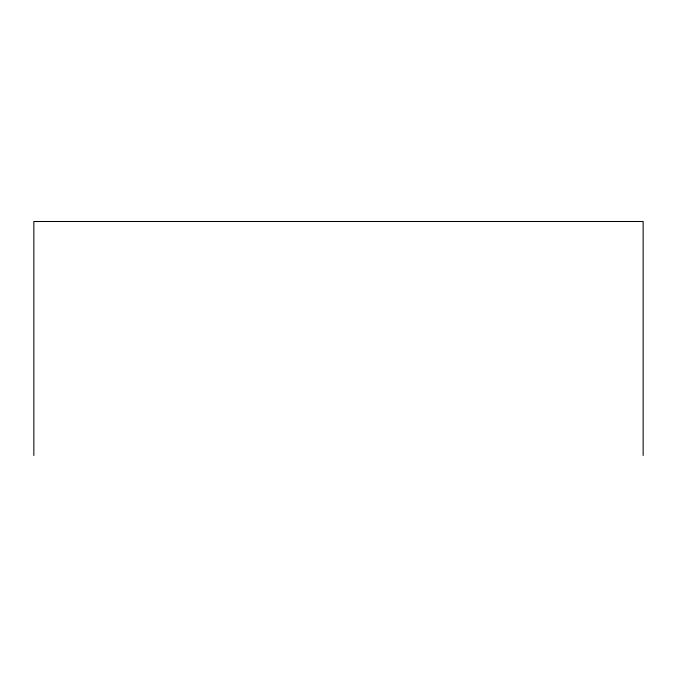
<?xml version="1.0" encoding="UTF-8"?>
<svg xmlns="http://www.w3.org/2000/svg" width="677" height="677" viewBox="0 0 677 677"><rect width="100%" height="100%" fill="white"/><g stroke="black" fill="none" stroke-linecap="round" stroke-linejoin="round"><path stroke-width="1.02" d="M643.15 455.494L643.15 221.506L33.85 221.506L33.85 455.494"/></g></svg>
